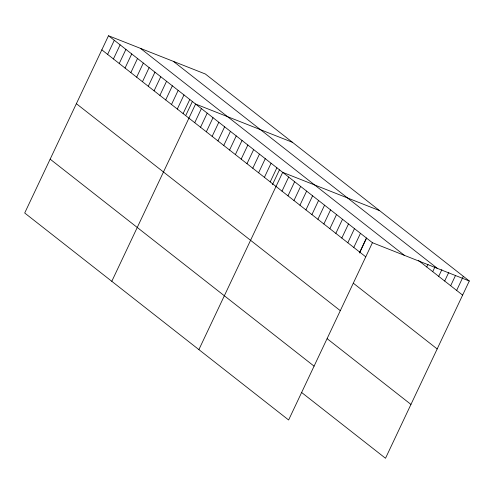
<?xml version="1.0" encoding="UTF-8"?>
<svg xmlns="http://www.w3.org/2000/svg" width="494" height="494" viewBox="0 0 494 494"><rect width="100%" height="100%" fill="white"/><g stroke="black" fill="none" stroke-linecap="round" stroke-linejoin="round"><path stroke-width="0.74" d="M108.495 35.735L24.7 213.007L288.626 419.986L372.427 242.715L108.495 35.735L205.374 74.014L469.3 280.993L385.505 458.265L301.748 392.588M107.63 54.402L114.305 40.286M113.435 58.959L120.11 44.837M119.239 63.51L125.914 49.394M125.05 68.067L131.719 53.945M130.854 72.618L137.53 58.502M136.659 77.169L143.334 63.053M142.47 81.726L149.139 67.61M148.274 86.277L154.949 72.161M154.079 90.834L160.754 76.712M159.889 95.385L166.558 81.269M165.694 99.942L172.369 85.82M171.498 104.493L178.173 90.377M177.309 109.044L183.978 94.928M183.113 113.601L189.789 99.485M185.972 115.053L192.333 101.591M111.798 281.308L195.593 104.036L292.467 142.315M194.729 122.71L201.398 108.587M200.533 127.261L207.208 113.145M206.338 131.818L213.013 117.696M212.142 136.369L218.817 122.253M217.953 140.92L224.622 126.804M223.757 145.477L230.432 131.361M229.562 150.028L236.237 135.912M235.372 154.585L242.041 140.469M241.177 159.136L247.852 145.02M246.981 163.693L253.657 149.571M252.792 168.244L259.461 154.128M258.597 172.795L265.272 158.679M264.401 177.352L271.076 163.236M270.212 181.903L276.881 167.787M272.435 184.7L279.431 169.893M198.891 349.616L282.692 172.344L379.565 210.623M282 191.153L288.669 177.031M287.977 195.84L294.652 181.724M293.961 200.533L300.636 186.417M299.944 205.226L306.62 191.11M305.928 209.919L312.603 195.797M311.912 214.606L318.581 200.49M317.895 219.299L324.564 205.183M323.873 223.992L330.548 209.876M329.856 228.685L336.531 214.563M335.84 233.378L342.515 219.256M341.823 238.065L348.492 223.949M347.807 242.758L354.476 228.642M353.784 247.451L360.459 233.335M359.768 252.144L366.443 238.022M359.527 253.008L366.529 238.201M426.73 266.964L428.002 264.271M432.713 271.657L434.936 266.951M438.697 276.344L441.877 269.625M444.68 281.037L448.811 272.299M450.664 285.73L455.431 275.646M456.641 290.423L463.316 276.307M372.427 242.715L469.3 280.993M173.4 61.38L437.332 268.366M418.356 260.394L462.625 295.116M140.463 48.363L404.395 255.349M101.826 49.851L365.751 256.831M353.42 283.272L437.178 348.955M76.372 103.691L340.298 310.677M327.201 338.742L410.952 404.425M50.153 159.161L314.079 366.147"/></g></svg>
